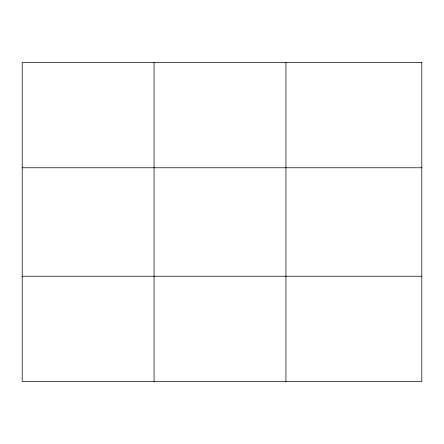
<?xml version="1.0" encoding="UTF-8"?>
<svg xmlns="http://www.w3.org/2000/svg" width="444" height="444" viewBox="0 0 444 444"><rect width="100%" height="100%" fill="white"/><g stroke="black" fill="none" stroke-linecap="round" stroke-linejoin="round"><path stroke-width="0.67" d="M154.068 62.499L154.068 381.501M285.936 62.499L285.936 381.501M22.2 167.771L421.8 167.771M22.2 276.229L421.8 276.229M421.8 62.499L421.8 381.501L22.2 381.501L22.2 62.499L421.8 62.499"/></g></svg>
